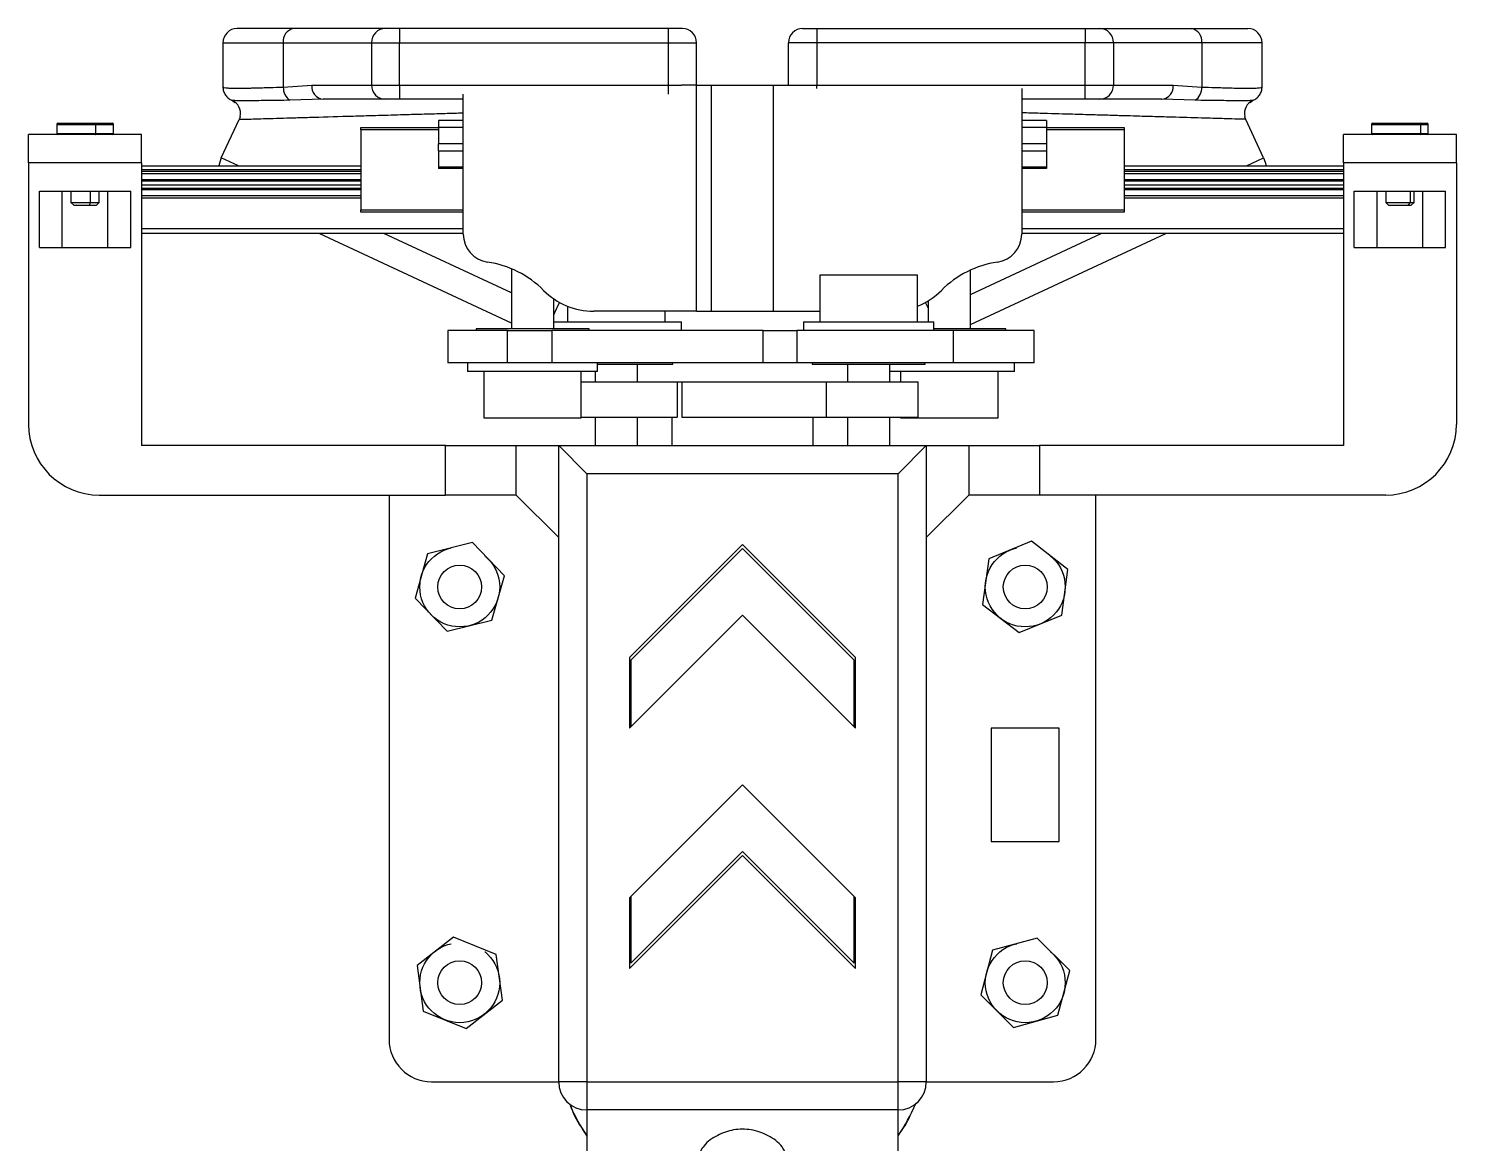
# Model space of a CAD drawing. Header units: millimetres. Extents: x 1167 to 2427, y 18 to 909.
# Drawn here: x 1374.3 to 1475.3, y 703.2 to 782.1 of the extents above; entities that cross this region are included whole.
import ezdxf

# ---------------------------------------------------------------- set-up
doc = ezdxf.new("R2010")
doc.units = ezdxf.units.MM
doc.linetypes.add('CENTERX2', pattern=[20.32, 12.7, -2.54, 2.54, -2.54])

msp = doc.modelspace()

# ---------------------------------------------------------------- linework, layer by layer
at = {"color": 7, "linetype": 'Continuous', "lineweight": 25}
for p, q in [((1393.032, 782.065), (1389.039, 782.065)), ((1399.539, 782.065), (1393.032, 782.065)), ((1400.539, 782.065), (1399.539, 782.065)), ((1400.539, 782.065), (1400.539, 781.065)), ((1419.539, 782.065), (1400.539, 782.065)), ((1419.539, 782.065), (1419.539, 781.065)), ((1420.539, 782.065), (1419.539, 782.065)), ((1429.039, 782.065), (1430.039, 782.065)), ((1430.039, 782.065), (1430.039, 781.065)), ((1430.039, 782.065), (1449.039, 782.065)), ((1449.039, 782.065), (1449.039, 781.065)), ((1449.039, 782.065), (1450.039, 782.065)), ((1450.039, 782.065), (1456.546, 782.065)), ((1456.546, 782.065), (1460.539, 782.065)), ((1388.039, 781.065), (1388.039, 777.84)), ((1392.308, 781.065), (1398.539, 781.065)), ((1392.308, 781.065), (1392.308, 777.92)), ((1398.539, 781.065), (1400.539, 781.065)), ((1398.539, 781.065), (1398.539, 778.065)), ((1400.539, 778.065), (1400.539, 781.065)), ((1400.539, 781.065), (1419.539, 781.065)), ((1419.539, 781.065), (1419.539, 778.065)), ((1419.539, 781.065), (1421.539, 781.065)), ((1421.539, 778.065), (1421.539, 781.065)), ((1430.039, 781.065), (1428.039, 781.065)), ((1428.039, 778.065), (1428.039, 781.065)), ((1430.039, 781.065), (1430.039, 778.065)), ((1449.039, 781.065), (1430.039, 781.065)), ((1449.039, 778.065), (1449.039, 781.065)), ((1451.039, 781.065), (1449.039, 781.065)), ((1451.039, 781.065), (1451.039, 778.065)), ((1457.271, 781.065), (1451.039, 781.065)), ((1457.271, 781.065), (1457.271, 777.92)), ((1461.539, 777.84), (1461.539, 781.065)), ((1392.308, 777.92), (1394.318, 778.065)), ((1394.318, 778.065), (1398.539, 778.065)), ((1398.539, 778.065), (1400.539, 778.065)), ((1400.539, 778.065), (1400.539, 777.065)), ((1400.539, 778.065), (1419.539, 778.065)), ((1421.539, 778.065), (1420.47, 778.065)), ((1421.539, 762.065), (1421.539, 778.065)), ((1421.539, 778.065), (1429.694, 778.065)), ((1430.039, 778.065), (1449.039, 778.065)), ((1444.539, 777.822), (1444.539, 767.522)), ((1449.039, 777.065), (1449.039, 778.065)), ((1449.039, 778.065), (1451.039, 778.065)), ((1451.039, 778.065), (1455.26, 778.065)), ((1455.26, 778.065), (1457.271, 777.92)), ((1388.735, 776.957), (1388.885, 776.841)), ((1395.132, 777.065), (1392.774, 776.992)), ((1399.539, 777.065), (1395.132, 777.065)), ((1400.539, 777.065), (1399.539, 777.065)), ((1405.039, 777.065), (1400.539, 777.065)), ((1405.039, 767.522), (1405.039, 777.427)), ((1449.039, 777.065), (1444.539, 777.065)), ((1450.039, 777.065), (1449.039, 777.065)), ((1454.447, 777.065), (1450.039, 777.065)), ((1456.804, 776.992), (1454.447, 777.065)), ((1460.692, 776.84), (1460.844, 776.957)), ((1376.289, 775.285), (1376.289, 774.645)), ((1376.369, 775.365), (1379.026, 775.365)), ((1379.026, 775.365), (1380.209, 775.365)), ((1379.057, 774.645), (1379.057, 775.285)), ((1380.289, 774.645), (1380.289, 775.285)), ((1387.925, 772.93), (1389.19, 775.642)), ((1397.789, 775.065), (1403.289, 775.065)), ((1397.789, 774.895), (1397.789, 775.065)), ((1403.289, 774.895), (1397.789, 774.895)), ((1397.789, 774.895), (1397.789, 769.235)), ((1405.039, 775.565), (1403.289, 775.565)), ((1403.289, 775.565), (1403.289, 775.065)), ((1405.039, 775.065), (1403.289, 775.065)), ((1403.289, 775.065), (1403.289, 773.91)), ((1446.289, 775.565), (1444.539, 775.565)), ((1446.289, 775.065), (1444.539, 775.065)), ((1446.289, 775.565), (1446.289, 775.065)), ((1446.289, 775.065), (1446.289, 773.91)), ((1446.289, 775.065), (1451.789, 775.065)), ((1451.789, 774.895), (1446.289, 774.895)), ((1451.789, 775.065), (1451.789, 774.895)), ((1451.789, 774.895), (1451.789, 769.235)), ((1461.653, 772.93), (1460.388, 775.642)), ((1469.289, 775.285), (1469.289, 774.645)), ((1469.369, 775.365), (1472.717, 775.365)), ((1472.717, 775.365), (1473.209, 775.365)), ((1472.776, 774.645), (1472.776, 775.285)), ((1473.289, 774.645), (1473.289, 775.285)), ((1382.289, 774.565), (1374.289, 774.565)), ((1374.289, 772.565), (1374.289, 774.565)), ((1382.289, 772.565), (1382.289, 774.565)), ((1405.039, 773.91), (1403.289, 773.91)), ((1403.289, 773.665), (1403.289, 773.91)), ((1403.289, 773.42), (1403.289, 773.665)), ((1446.289, 773.91), (1444.539, 773.91)), ((1446.289, 773.91), (1446.289, 773.665)), ((1446.289, 773.665), (1446.289, 773.42)), ((1475.289, 774.565), (1467.289, 774.565)), ((1467.289, 772.565), (1467.289, 774.565)), ((1475.289, 772.565), (1475.289, 774.565)), ((1403.289, 773.42), (1403.289, 772.265)), ((1403.289, 773.42), (1405.039, 773.42)), ((1444.539, 773.42), (1446.289, 773.42)), ((1446.289, 773.42), (1446.289, 772.265)), ((1382.289, 772.565), (1374.289, 772.565)), ((1374.289, 772.565), (1374.289, 754.065)), ((1382.289, 772.565), (1382.289, 752.565)), ((1382.289, 772.365), (1397.789, 772.365)), ((1405.039, 772.265), (1403.289, 772.265)), ((1403.289, 772.265), (1403.289, 772.165)), ((1405.039, 772.165), (1403.289, 772.165)), ((1446.289, 772.265), (1444.539, 772.265)), ((1446.289, 772.165), (1444.539, 772.165)), ((1446.289, 772.265), (1446.289, 772.165)), ((1451.789, 772.365), (1467.289, 772.365)), ((1475.289, 772.565), (1467.289, 772.565)), ((1467.289, 772.565), (1467.289, 752.565)), ((1475.289, 772.565), (1475.289, 754.065)), ((1397.789, 771.271), (1382.289, 771.271)), ((1382.289, 770.771), (1397.789, 770.771)), ((1467.289, 771.271), (1451.789, 771.271)), ((1451.789, 770.771), (1467.289, 770.771)), ((1375.056, 770.565), (1381.522, 770.565)), ((1375.056, 766.565), (1375.056, 770.565)), ((1376.673, 766.565), (1376.673, 770.565)), ((1377.289, 770.565), (1377.289, 769.765)), ((1377.289, 769.765), (1377.489, 769.565)), ((1377.289, 769.765), (1378.673, 769.765)), ((1378.596, 769.565), (1378.673, 769.765)), ((1378.673, 769.765), (1379.289, 769.765)), ((1379.089, 769.565), (1379.289, 769.765)), ((1379.289, 769.765), (1379.289, 770.565)), ((1379.906, 766.565), (1379.906, 770.565)), ((1381.522, 766.565), (1381.522, 770.565)), ((1468.056, 770.565), (1474.522, 770.565)), ((1468.056, 766.565), (1468.056, 770.565)), ((1469.673, 766.565), (1469.673, 770.565)), ((1470.289, 770.565), (1470.289, 769.765)), ((1470.289, 769.765), (1470.489, 769.565)), ((1470.289, 769.765), (1472.033, 769.765)), ((1471.884, 769.565), (1472.033, 769.765)), ((1472.033, 769.765), (1472.289, 769.765)), ((1472.089, 769.565), (1472.289, 769.765)), ((1472.289, 769.765), (1472.289, 770.565)), ((1472.906, 766.565), (1472.906, 770.565)), ((1474.522, 766.565), (1474.522, 770.565)), ((1377.489, 769.565), (1378.596, 769.565)), ((1378.596, 769.565), (1379.089, 769.565)), ((1397.789, 769.235), (1405.039, 769.235)), ((1397.789, 769.065), (1397.789, 769.235)), ((1405.039, 769.065), (1397.789, 769.065)), ((1444.539, 769.235), (1451.789, 769.235)), ((1451.789, 769.065), (1444.539, 769.065)), ((1451.789, 769.235), (1451.789, 769.065)), ((1470.489, 769.565), (1471.884, 769.565)), ((1471.884, 769.565), (1472.089, 769.565)), ((1382.289, 767.915), (1405.039, 767.915)), ((1444.539, 767.915), (1467.289, 767.915)), ((1405.039, 767.565), (1382.289, 767.565)), ((1408.439, 761.227), (1394.849, 767.565)), ((1440.92, 761.125), (1454.73, 767.565)), ((1467.289, 767.565), (1444.539, 767.565)), ((1375.056, 766.565), (1381.522, 766.565)), ((1468.056, 766.565), (1474.522, 766.565)), ((1408.439, 765.077), (1408.439, 760.815)), ((1430.262, 764.615), (1430.262, 761.315)), ((1433.642, 764.615), (1430.262, 764.615)), ((1437.162, 764.615), (1433.642, 764.615)), ((1437.162, 761.315), (1437.162, 764.615)), ((1440.92, 760.815), (1440.92, 764.981)), ((1411.439, 760.815), (1411.439, 762.942)), ((1411.489, 761.942), (1411.84, 762.694)), ((1437.92, 762.304), (1437.738, 762.694)), ((1437.92, 762.8), (1437.92, 761.315)), ((1411.489, 761.942), (1411.439, 761.841)), ((1412.417, 762.42), (1412.417, 761.315)), ((1421.539, 762.065), (1414.269, 762.065)), ((1419.317, 761.315), (1419.317, 762.065)), ((1421.539, 762.065), (1430.262, 762.065)), ((1403.939, 760.715), (1403.939, 758.415)), ((1408.163, 760.715), (1403.939, 760.715)), ((1405.939, 760.815), (1405.939, 760.715)), ((1411.236, 760.815), (1405.939, 760.815)), ((1408.163, 758.415), (1408.163, 760.715)), ((1408.163, 760.715), (1411.301, 760.715)), ((1413.939, 760.815), (1411.236, 760.815)), ((1411.301, 760.715), (1411.301, 758.415)), ((1426.25, 760.715), (1411.301, 760.715)), ((1411.439, 761.315), (1420.467, 761.315)), ((1413.939, 760.715), (1413.939, 760.815)), ((1420.467, 760.715), (1420.467, 761.315)), ((1426.25, 758.415), (1426.25, 760.715)), ((1426.25, 760.715), (1428.626, 760.715)), ((1428.626, 760.715), (1428.626, 758.415)), ((1439.712, 760.715), (1428.626, 760.715)), ((1429.112, 761.315), (1429.112, 760.715)), ((1429.112, 761.315), (1438.312, 761.315)), ((1438.312, 760.715), (1438.312, 761.315)), ((1443.42, 760.815), (1438.312, 760.815)), ((1439.712, 758.415), (1439.712, 760.715)), ((1445.42, 760.715), (1439.712, 760.715)), ((1443.42, 760.715), (1443.42, 760.815)), ((1445.42, 758.415), (1445.42, 760.715)), ((1408.163, 758.415), (1403.939, 758.415)), ((1405.339, 758.415), (1405.339, 757.815)), ((1411.431, 757.815), (1405.339, 757.815)), ((1406.489, 757.815), (1406.489, 754.515)), ((1411.301, 758.415), (1408.163, 758.415)), ((1426.25, 758.415), (1411.301, 758.415)), ((1414.539, 757.815), (1411.431, 757.815)), ((1413.389, 754.515), (1413.389, 757.815)), ((1414.367, 757.815), (1414.367, 757.065)), ((1414.539, 757.815), (1414.539, 758.415)), ((1414.539, 758.315), (1419.867, 758.315)), ((1417.367, 757.065), (1417.367, 758.315)), ((1419.867, 758.315), (1419.867, 758.415)), ((1428.626, 758.415), (1426.25, 758.415)), ((1439.712, 758.415), (1428.626, 758.415)), ((1429.712, 758.415), (1429.712, 758.315)), ((1429.712, 758.315), (1437.712, 758.315)), ((1432.212, 758.315), (1432.212, 757.065)), ((1435.212, 757.065), (1435.212, 758.315)), ((1444.02, 757.815), (1435.212, 757.815)), ((1435.97, 757.815), (1435.97, 757.065)), ((1437.712, 758.315), (1437.712, 758.415)), ((1445.42, 758.415), (1439.712, 758.415)), ((1442.87, 754.515), (1442.87, 757.815)), ((1444.02, 757.815), (1444.02, 758.415)), ((1413.389, 757.065), (1420.16, 757.065)), ((1420.16, 757.065), (1420.16, 754.565)), ((1420.16, 757.065), (1420.494, 757.065)), ((1420.494, 757.065), (1420.494, 754.565)), ((1420.494, 757.065), (1430.705, 757.065)), ((1430.705, 757.065), (1430.705, 754.565)), ((1430.705, 757.065), (1437.212, 757.065)), ((1437.212, 754.565), (1437.212, 757.065)), ((1406.489, 754.515), (1413.389, 754.515)), ((1413.389, 754.565), (1420.16, 754.565)), ((1414.367, 754.565), (1414.367, 752.565)), ((1417.367, 752.565), (1417.367, 754.565)), ((1419.789, 754.565), (1419.789, 752.565)), ((1420.494, 754.565), (1430.705, 754.565)), ((1429.789, 752.565), (1429.789, 754.565)), ((1430.705, 754.565), (1437.212, 754.565)), ((1432.212, 754.565), (1432.212, 752.565)), ((1435.212, 752.565), (1435.212, 754.565)), ((1435.97, 754.565), (1435.97, 754.515)), ((1435.97, 754.515), (1442.87, 754.515)), ((1403.789, 752.565), (1382.289, 752.565)), ((1403.789, 749.065), (1403.789, 752.565)), ((1403.789, 752.565), (1408.789, 752.565)), ((1408.789, 749.065), (1408.789, 752.565)), ((1408.789, 752.565), (1411.789, 752.565)), ((1411.789, 752.565), (1437.789, 752.565)), ((1413.789, 750.565), (1411.789, 752.565)), ((1411.789, 707.565), (1411.789, 752.565)), ((1437.789, 752.565), (1435.789, 750.565)), ((1437.789, 752.565), (1437.789, 707.565)), ((1437.789, 752.565), (1440.789, 752.565)), ((1440.789, 752.565), (1440.789, 749.065)), ((1440.789, 752.565), (1445.789, 752.565)), ((1445.789, 752.565), (1445.789, 749.065)), ((1467.289, 752.565), (1445.789, 752.565)), ((1435.789, 750.565), (1413.789, 750.565)), ((1413.789, 750.565), (1413.789, 707.565)), ((1435.789, 707.565), (1435.789, 750.565)), ((1379.289, 749.065), (1403.789, 749.065)), ((1399.789, 749.065), (1399.789, 710.565)), ((1408.789, 749.065), (1403.789, 749.065)), ((1411.789, 746.065), (1408.789, 749.065)), ((1440.789, 749.065), (1437.789, 746.065)), ((1445.789, 749.065), (1440.789, 749.065)), ((1470.289, 749.065), (1445.789, 749.065)), ((1449.789, 710.565), (1449.789, 749.065)), ((1424.789, 745.565), (1416.789, 737.565)), ((1432.789, 737.565), (1424.789, 745.565)), ((1424.789, 745.282), (1416.889, 737.382)), ((1432.689, 737.382), (1424.789, 745.282)), ((1416.789, 732.565), (1424.789, 740.565)), ((1416.889, 732.665), (1424.789, 740.565)), ((1424.789, 740.565), (1432.689, 732.665)), ((1424.789, 740.565), (1432.789, 732.565)), ((1416.789, 737.565), (1416.789, 732.565)), ((1416.889, 737.382), (1416.889, 732.665)), ((1432.689, 732.665), (1432.689, 737.382)), ((1432.789, 732.565), (1432.789, 737.565)), ((1416.789, 733.565), (1416.889, 733.565)), ((1432.689, 733.565), (1432.789, 733.565)), ((1447.189, 732.565), (1442.389, 732.565)), ((1442.389, 732.565), (1442.389, 724.565)), ((1447.189, 724.565), (1447.189, 732.565)), ((1424.789, 728.565), (1416.789, 720.565)), ((1424.789, 728.565), (1416.889, 720.665)), ((1432.689, 720.665), (1424.789, 728.565)), ((1432.789, 720.565), (1424.789, 728.565)), ((1442.389, 724.565), (1447.189, 724.565)), ((1416.789, 715.565), (1424.789, 723.565)), ((1416.889, 715.947), (1424.789, 723.847)), ((1424.789, 723.847), (1432.689, 715.947)), ((1424.789, 723.565), (1432.789, 715.565)), ((1416.789, 720.565), (1416.789, 715.565)), ((1416.889, 720.365), (1416.789, 720.365)), ((1416.889, 720.665), (1416.889, 715.947)), ((1432.689, 715.947), (1432.689, 720.665)), ((1432.689, 720.365), (1432.789, 720.365)), ((1432.789, 715.565), (1432.789, 720.565)), ((1416.789, 719.365), (1416.889, 719.365)), ((1432.789, 719.365), (1432.689, 719.365)), ((1402.789, 707.565), (1411.789, 707.565)), ((1413.789, 707.565), (1411.789, 707.565)), ((1413.789, 707.565), (1413.789, 705.565)), ((1413.789, 707.565), (1435.789, 707.565)), ((1435.789, 705.565), (1435.789, 707.565)), ((1437.789, 707.565), (1435.789, 707.565)), ((1437.789, 707.565), (1446.789, 707.565)), ((1436.898, 705.719), (1437.075, 706.07)), ((1413.789, 705.565), (1413.789, 694.565)), ((1435.789, 705.565), (1413.789, 705.565)), ((1435.789, 694.565), (1435.789, 705.565))]:
    msp.add_line(p, q, dxfattribs=at)
at = {"color": 8, "linetype": 'Continuous', "lineweight": 25}
for p, q in [((1388.039, 781.065), (1392.308, 781.065)), ((1461.539, 781.065), (1457.271, 781.065)), ((1419.539, 778.065), (1419.539, 777.427)), ((1419.539, 778.065), (1420.47, 778.065)), ((1429.694, 778.065), (1430.039, 778.065)), ((1430.039, 777.822), (1430.039, 778.065)), ((1376.289, 775.285), (1379.057, 775.285)), ((1379.057, 775.285), (1380.289, 775.285)), ((1469.289, 775.285), (1472.776, 775.285)), ((1472.776, 775.285), (1473.289, 775.285)), ((1376.289, 774.645), (1379.057, 774.645)), ((1379.057, 774.645), (1380.289, 774.645)), ((1469.289, 774.645), (1472.776, 774.645)), ((1472.776, 774.645), (1473.289, 774.645)), ((1389.137, 772.365), (1387.925, 772.93)), ((1460.441, 772.365), (1461.653, 772.93)), ((1397.789, 772.065), (1382.289, 772.065)), ((1382.289, 771.967), (1397.789, 771.967)), ((1397.789, 771.787), (1382.289, 771.787)), ((1467.289, 772.065), (1451.789, 772.065)), ((1451.789, 771.967), (1467.289, 771.967)), ((1467.289, 771.787), (1451.789, 771.787)), ((1382.289, 771.385), (1397.789, 771.385)), ((1382.289, 771.021), (1397.789, 771.021)), ((1397.789, 770.656), (1382.289, 770.656)), ((1451.789, 771.385), (1467.289, 771.385)), ((1451.789, 771.021), (1467.289, 771.021)), ((1467.289, 770.656), (1451.789, 770.656)), ((1378.673, 769.765), (1378.673, 770.565)), ((1382.289, 770.254), (1397.789, 770.254)), ((1397.789, 770.074), (1382.289, 770.074)), ((1451.789, 770.254), (1467.289, 770.254)), ((1467.289, 770.074), (1451.789, 770.074)), ((1472.033, 769.765), (1472.033, 770.565)), ((1408.439, 763.364), (1399.431, 767.565)), ((1440.92, 763.262), (1450.148, 767.565)), ((1411.489, 761.942), (1411.439, 761.965))]:
    msp.add_line(p, q, dxfattribs=at)
at = {"color": 7, "linetype": 'Continuous'}
for p, q in [((1422.601, 762.065), (1422.601, 778.065)), ((1426.977, 762.065), (1426.977, 778.065)), ((1405.683, 745.702), (1402.519, 744.907)), ((1407.953, 743.359), (1405.683, 745.702)), ((1445.229, 745.797), (1442.21, 744.562)), ((1447.808, 743.8), (1445.229, 745.797)), ((1402.519, 744.907), (1401.625, 741.77)), ((1442.21, 744.562), (1441.77, 741.329)), ((1447.369, 740.568), (1447.808, 743.8)), ((1407.059, 740.222), (1407.953, 743.359)), ((1401.625, 741.77), (1403.895, 739.427)), ((1441.77, 741.329), (1444.35, 739.332)), ((1444.35, 739.332), (1447.369, 740.568)), ((1403.895, 739.427), (1407.059, 740.222)), ((1404.345, 717.796), (1401.768, 715.796)), ((1407.366, 716.565), (1404.345, 717.796)), ((1445.621, 717.719), (1442.473, 716.862)), ((1447.937, 715.422), (1445.621, 717.719)), ((1407.81, 713.333), (1407.366, 716.565)), ((1442.473, 716.862), (1441.642, 713.707)), ((1401.768, 715.796), (1402.213, 712.564)), ((1447.105, 712.267), (1447.937, 715.422)), ((1405.233, 711.333), (1407.81, 713.333)), ((1441.642, 713.707), (1443.958, 711.41)), ((1402.213, 712.564), (1405.233, 711.333)), ((1443.958, 711.41), (1447.105, 712.267))]:
    msp.add_line(p, q, dxfattribs=at)
at = {"color": 8, "linetype": 'Continuous', "lineweight": 25, "flags": 128}
for points in [[(1389.261, 775.853), (1389.256, 775.831), (1389.19, 775.642)], [(1460.388, 775.642), (1460.322, 775.831), (1460.317, 775.853)]]:
    msp.add_lwpolyline(points, dxfattribs=at)
at = {"color": 7, "linetype": 'Continuous', "lineweight": 25, "flags": 128}
for points in [[(1379.057, 775.285), (1379.056, 775.3), (1379.054, 775.315), (1379.051, 775.329), (1379.048, 775.341), (1379.043, 775.351), (1379.038, 775.359), (1379.032, 775.363), (1379.026, 775.365)], [(1379.026, 774.565), (1379.032, 774.566), (1379.038, 774.571), (1379.043, 774.578), (1379.048, 774.588), (1379.051, 774.6), (1379.054, 774.614), (1379.056, 774.629), (1379.057, 774.645)], [(1387.925, 772.93), (1387.811, 772.621), (1387.758, 772.365)], [(1461.653, 772.93), (1461.767, 772.621), (1461.821, 772.365)]]:
    msp.add_lwpolyline(points, dxfattribs=at)
at = {"color": 7, "linetype": 'CENTERX2'}
for centre in [(1404.789, 742.565), (1444.789, 742.565), (1404.789, 714.565), (1444.789, 714.565)]:
    msp.add_circle(centre, 2.825, dxfattribs=at)
at = {"color": 7, "linetype": 'Continuous', "lineweight": 25}
for centre in [(1404.789, 742.565), (1444.789, 742.565), (1404.789, 714.565), (1444.789, 714.565)]:
    msp.add_circle(centre, 1.55, dxfattribs=at)
for centre, radius, start, end in [((1389.039, 781.065), 1, 90, 180), ((1393.196, 781.183), 0.896, 100.53238, 187.6115), ((1399.539, 781.065), 1, 90, 180), ((1420.539, 781.065), 1, 0, 90), ((1429.039, 781.065), 1, 90, 180), ((1450.039, 781.065), 1, 0, 90), ((1456.382, 781.183), 0.896, 352.3885, 79.46762), ((1460.539, 781.065), 1, 0, 90), ((1393.371, 777.874), 1.064, 177.50356, 235.90723), ((1395.236, 777.98), 0.921, 174.73371, 263.52153), ((1399.539, 778.065), 1, 180, 270), ((1450.039, 778.065), 1, 270, 0), ((1454.343, 777.98), 0.921, 276.47847, 5.26629), ((1456.208, 777.874), 1.064, 304.09277, 2.49644), ((1388.284, 776.065), 1, 347.77705, 66.93452), ((1461.295, 776.065), 1, 113.06548, 192.22225), ((1376.369, 775.285), 0.08, 90, 180), ((1380.209, 775.285), 0.08, 0, 90), ((1469.369, 775.285), 0.08, 90, 180), ((1472.705, 775.294), 0.0721, 352.8733, 80.39573), ((1473.209, 775.285), 0.08, 0, 90), ((1376.369, 774.645), 0.08, 180, 270), ((1380.209, 774.645), 0.08, 270, 0), ((1469.369, 774.645), 0.08, 180, 270), ((1472.705, 774.636), 0.0721, 279.60427, 7.1267), ((1473.209, 774.645), 0.08, 270, 0), ((1407.039, 767.522), 2, 180, 261.74988), ((1442.539, 767.522), 2, 278.25012, 0), ((1405.748, 758.615), 7, 44.75752, 81.74988), ((1443.831, 758.615), 7, 98.25012, 135.24248), ((1414.269, 767.065), 5, 224.75752, 270), ((1435.31, 767.065), 5, 291.74218, 315.24248), ((1379.289, 754.065), 5, 180, 270), ((1470.289, 754.065), 5, 270, 0), ((1402.789, 710.565), 3, 180, 270), ((1446.789, 710.565), 3, 270, 0), ((1413.789, 707.565), 2, 180, 270), ((1435.789, 707.565), 2, 270, 0)]:
    msp.add_arc(centre, radius, start, end, dxfattribs=at)
at = {"color": 8, "linetype": 'Continuous', "lineweight": 25}
for centre, radius, start, end in [((1425.394, 710.938), 12.647, 325.28388, 337.02502), ((1424.188, 710.94), 12.65, 203.60289, 214.71532)]:
    msp.add_arc(centre, radius, start, end, dxfattribs=at)
at = {"color": 7, "linetype": 'Continuous', "lineweight": 25}
for points, knots in [([(1388.039, 777.93), (1388.048, 777.831), (1388.065, 777.631), (1388.204, 777.352), (1388.411, 777.122), (1388.588, 777.03), (1388.675, 776.985)], [0, 0, 0, 0, 0.2506025, 0.5057541, 0.7578413, 1, 1, 1, 1]), ([(1460.904, 776.985), (1460.991, 777.03), (1461.168, 777.122), (1461.374, 777.352), (1461.514, 777.631), (1461.531, 777.831), (1461.539, 777.93)], [0, 0, 0, 0, 0.2420251, 0.4940761, 0.7492734, 1, 1, 1, 1]), ([(1392.774, 776.992), (1392.194, 776.984), (1391.027, 776.968), (1389.768, 776.952), (1388.902, 776.955), (1388.751, 776.975), (1388.676, 776.985)], [0, 0, 0, 0, 0.2483234, 0.4989484, 0.7491624, 1, 1, 1, 1]), ([(1460.903, 776.985), (1460.828, 776.975), (1460.677, 776.955), (1459.813, 776.952), (1458.554, 776.968), (1457.386, 776.984), (1456.804, 776.992)], [0, 0, 0, 0, 0.2500829, 0.5005457, 0.7512279, 1, 1, 1, 1]), ([(1412.616, 705.88), (1412.68, 705.709), (1412.966, 704.936), (1413.429, 704.245), (1413.789, 703.707)], [0, 0, 0, 0, 0.2222544, 1, 1, 1, 1]), ([(1435.789, 703.759), (1435.924, 703.938), (1436.381, 704.54), (1436.684, 705.232), (1436.898, 705.719)], [0, 0, 0, 0, 0.2955606, 1, 1, 1, 1]), ([(1427.789, 702.635), (1427.726, 702.743), (1427.447, 703.213), (1426.624, 703.79), (1425.431, 704.225), (1424.157, 704.221), (1423.008, 703.812), (1422.178, 703.254), (1421.878, 702.762), (1421.789, 702.617)], [0, 0, 0, 0, 0.0529788, 0.2325414, 0.4139397, 0.5871326, 0.7551005, 0.9276559, 1, 1, 1, 1])]:
    msp.add_open_spline(points, degree=3, knots=knots, dxfattribs=at)
at = {"color": 8, "linetype": 'Continuous', "lineweight": 25}
for points, knots in [([(1388.057, 777.931), (1388.056, 777.922), (1388.053, 777.9), (1388.215, 777.87), (1388.525, 777.848), (1388.998, 777.841), (1389.477, 777.847), (1389.885, 777.855), (1390.161, 777.862), (1390.476, 777.87), (1390.871, 777.881), (1391.46, 777.898), (1391.982, 777.912), (1392.308, 777.92)], [0, 0, 0, 0, 0.0812345, 0.207251, 0.3400621, 0.4688234, 0.603188, 0.6477872, 0.6957137, 0.7469676, 0.8015488, 0.876378, 1, 1, 1, 1]), ([(1457.271, 777.92), (1457.597, 777.912), (1458.12, 777.898), (1458.829, 777.877), (1459.41, 777.862), (1460.03, 777.848), (1460.585, 777.841), (1461.058, 777.848), (1461.367, 777.87), (1461.527, 777.9), (1461.523, 777.922), (1461.522, 777.931)], [0, 0, 0, 0, 0.1237598, 0.1986947, 0.3048417, 0.3976444, 0.5320261, 0.6612574, 0.7950925, 0.9201795, 1, 1, 1, 1]), ([(1389.19, 775.642), (1389.299, 775.645), (1389.454, 775.649), (1390.326, 775.675), (1391.1, 775.698), (1392.022, 775.724), (1393.053, 775.755), (1394.584, 775.8), (1396.393, 775.851), (1398.447, 775.912), (1399.858, 775.952), (1401.155, 775.991), (1402.349, 776.025), (1403.679, 776.063), (1404.603, 776.09), (1405.039, 776.102)], [0, 0, 0, 0, 0.1607258, 0.2282333, 0.297832, 0.3697029, 0.4306187, 0.4950596, 0.634572, 0.7057751, 0.7854339, 0.8261964, 0.87866, 0.9428219, 1, 1, 1, 1]), ([(1460.388, 775.642), (1460.376, 775.642), (1460.351, 775.643), (1460.149, 775.649), (1459.733, 775.661), (1458.919, 775.685), (1457.459, 775.727), (1455.789, 775.777), (1454.124, 775.825), (1452.872, 775.86), (1451.69, 775.895), (1450.601, 775.927), (1449.346, 775.963), (1447.753, 776.011), (1446.112, 776.057), (1444.975, 776.09), (1444.539, 776.102)], [0, 0, 0, 0, 0.0533528, 0.1070667, 0.1612586, 0.2631637, 0.369978, 0.4951113, 0.56312, 0.63478, 0.681301, 0.731581, 0.7856268, 0.8511179, 0.9429056, 1, 1, 1, 1])]:
    msp.add_open_spline(points, degree=3, knots=knots, dxfattribs=at)

doc.saveas('drawing.dxf')
